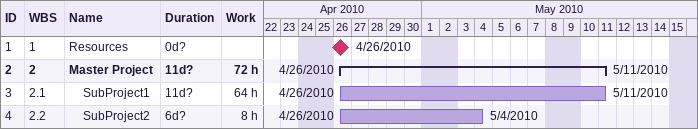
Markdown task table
| ID | WBS | Task | Duration | Start | Finish | Work (h) |
|---|---|---|---|---|---|---|
| 1 | 1 | Resources | 0d? | 2010-04-26 | 2010-04-26 |  |
| 2 | 2 | **Master Project** | 11d? | 2010-04-26 | 2010-05-11 | 72 |
| 3 | 2.1 | SubProject1 | 11d? | 2010-04-26 | 2010-05-11 | 64 |
| 4 | 2.2 | SubProject2 | 6d? | 2010-04-26 | 2010-05-04 | 8 |
